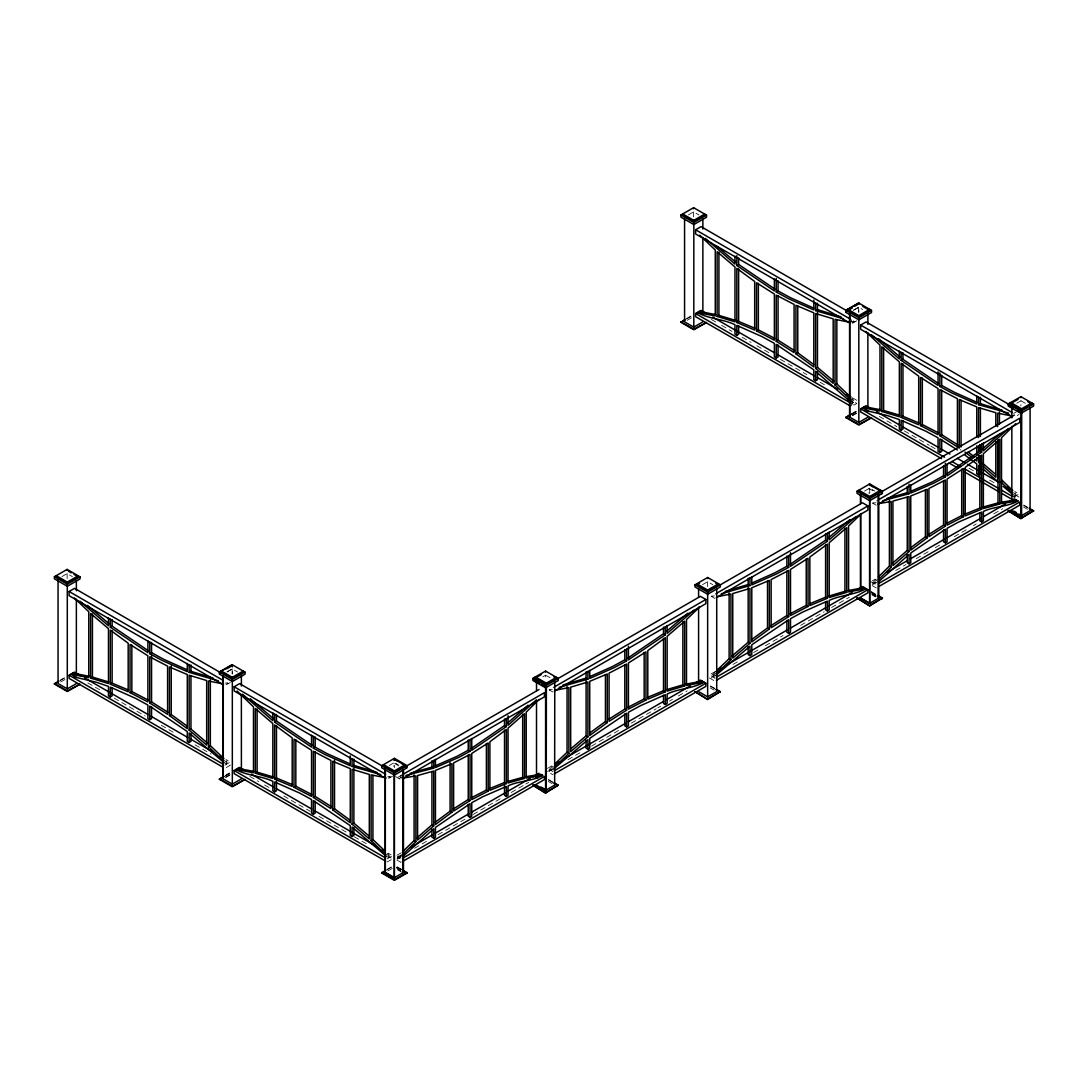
<?xml version="1.0" encoding="UTF-8"?>
<svg xmlns="http://www.w3.org/2000/svg" width="1088" height="1088" viewBox="0 0 1088 1088"><rect width="100%" height="100%" fill="white"/><g stroke="black" fill="none" stroke-linecap="round" stroke-linejoin="round"><path stroke-width="0.75" stroke-dasharray="5 3.75" d="M396.902 860.037L400.982 862.39L400.982 859.248L397.351 857.154L400.806 853.645M401.472 855.862L399.16 858.201L404.246 855.263M876.126 579.21L872.671 582.733L877.758 579.795M397.351 859.248L401.418 855.222M552.568 766.156L549.209 769.474L554.635 766.346M715.754 671.486L711.28 675.906L716.706 672.778M872.671 584.827L875.718 581.808M549.209 771.569L552.473 768.441M711.28 678.001L714.53 674.873M61.948 576.586L67.13 573.594L72.406 576.64M688.446 214.88L693.627 211.888L698.904 214.934M60.044 680.245L65.688 676.994M686.542 318.539L692.186 315.275M60.044 680.775L65.688 677.511M686.542 319.056L692.186 315.806M60.656 682.026L65.838 679.034M687.154 320.321L692.335 317.329M226.957 671.854L232.138 668.862L237.51 671.962M853.468 310.148L858.636 307.156L862.73 309.509M227.147 671.962L232.329 668.97L232.329 674.043M853.658 310.257L858.84 307.265L858.84 312.324M230.316 682.475L226.698 684.57L222.55 682.176M856.827 320.756L851.387 323.898L851.387 319.709M224.876 765.177L230.316 762.035L225.91 759.492M226.236 767.53L230.316 765.177L225.91 762.634M226.467 774.697L229.282 773.065M851.564 413.807L857.194 410.543M225.284 775.649L229.514 773.201M851.782 413.93L857.426 410.679M226.467 775.227L229.282 773.595M851.564 414.324L857.194 411.074M225.284 776.166L229.514 773.731M851.782 414.46L857.426 411.196M225.665 777.294L232.138 773.554M852.162 415.589L858.636 411.849M225.855 777.403L229.745 775.159M852.366 415.698L856.256 413.454M389.218 765.53L394.4 762.538L394.4 767.611M542.871 676.831L545.7 675.186L545.591 680.326M702.467 584.678L707.649 581.686L712.83 584.678M864.538 491.11L869.72 488.118L874.902 491.11M1016.763 403.226L1021.02 400.765L1020.911 405.906M1013.649 413.399L1016.369 411.822M392.591 776.152L388.96 778.246L384.894 775.894M1017.28 415.494L1019.089 414.446M402.438 774.656L397.351 777.594L400.642 777.145M552.84 692.009L549.209 689.914L554.635 686.786M714.911 598.441L711.28 596.346L716.706 593.218M876.302 505.267L872.671 503.173L877.758 500.235M399.16 778.641L401.703 777.172M387.151 858.867L392.591 855.726M1013.649 497.148L1019.089 494.006L1014.682 491.463M396.998 855.263L401.39 852.734M551.82 765.884L547.4 768.427L552.84 771.569M715.346 671.473L709.471 674.859L714.911 678.001L714.911 681.142L709.471 678.001L713.878 675.458M872.318 580.842L875.242 579.156M387.151 862.009L391.231 859.642M397.351 857.154L402.438 854.216M396.998 858.405L401.39 855.875M414.569 848.259L429.202 839.814M437.988 834.741L465.814 818.679M473.13 814.45L500.942 798.388M511.197 792.472L524.375 784.87M525.83 784.026L528.768 782.34M551.82 769.026L547.4 771.569L552.84 774.71M567.99 759.682L582.706 751.196M591.532 746.096L620.962 729.11M631.258 723.166L656.268 708.723M657.737 707.866L660.674 706.18M669.501 701.08L672.452 699.38M678.327 695.98L687.154 690.88M732.999 664.414L738.888 661.014M753.603 652.528L759.492 649.128M765.367 645.728L783.02 635.542M800.673 625.342L824.214 611.755M831.572 607.512L849.225 597.312M872.318 583.984L875.242 582.298M895.75 570.466L905.991 564.55M916.246 558.62L929.41 551.018M935.272 547.631L941.134 544.258M954.312 536.656L967.477 529.04M973.338 525.667L976.262 523.967M993.834 513.822L1002.619 508.762M551.031 770.522L553.738 768.958M713.089 676.954L715.809 675.39M874.48 583.78L878.302 581.577M387.002 869.421L392.292 866.361M387.002 869.938L392.292 866.891M387.926 870.971L394.4 867.231M711.28 596.346L714.354 595.843M549.209 689.914L552.282 689.411M872.671 503.173L875.962 502.724M387.695 776.696L390.769 777.199L388.062 775.635M851.89 321.273L855.018 321.803L850.87 319.41M225.379 682.978L228.507 683.522L225.746 681.918M1020.911 400.833L1026.202 403.757M849.062 320.457L853.196 322.85M852.421 397.786L856.827 400.33L851.387 403.471L851.387 406.613L856.827 403.471L850.952 400.071M849.497 398.181L855.018 401.377L851.605 398.018M1011.854 491.926L1017.28 495.054L1015.05 492.85M711.334 319.464L715.741 322.021M721.63 325.407L731.911 331.35M742.206 337.294L751.019 342.38M756.894 345.766L771.596 354.253M780.409 359.353L806.861 374.626M820.094 382.255L825.969 385.655M879.335 416.459L896.988 426.659M904.346 430.902L929.356 445.346M930.825 446.189L935.231 448.732M969.068 468.275L974.957 471.675M989.672 480.162L995.561 483.562M1014.682 494.605L1019.089 497.148M850.435 400.833L853.196 402.424L850.925 400.18M1012.751 494.537L1015.471 496.101M1023.726 505.063L1027.956 507.498M1023.726 505.58L1027.956 508.028M1023.495 507.022L1027.385 509.266M872.93 490.756L869.04 488.512L869.04 493.571M870.862 581.686L876.302 584.827M872.222 585.616L876.302 587.969M871.134 591.532L875.364 593.98M871.134 592.062L875.364 594.497M871.746 592.81L875.976 595.245M871.746 593.327L875.976 595.775M872.304 594.306L876.194 596.55M871.638 594.701L875.514 596.945M710.478 685.916L714.707 688.364M710.478 686.446L714.707 688.881M710.246 687.874L714.136 690.118M545.591 675.254L550.882 678.178M548.406 779.484L552.636 781.932M548.406 780.014L552.636 782.449M548.175 781.442L552.174 783.618M395.692 763.286L398.29 764.782M398.902 765.925L393.72 762.933L393.72 766.306M395.542 776.546L400.982 779.688L400.982 775.499M388.171 853.169L391.109 854.869M222.986 759.9L228.507 763.082L226.236 760.852M385.342 853.631L390.769 856.773L387.423 853.454M87.774 682.883L100.994 690.513M114.226 698.156L145.085 715.972M161.255 725.302L175.943 733.788M195.051 744.818L211.222 754.147M249.886 776.478L258.713 781.565M264.602 784.965L270.477 788.365M283.723 796.008L310.202 811.294M319.029 816.394L348.446 833.381M354.334 836.781L369.05 845.267M388.171 856.31L391.109 858.01M223.938 762.538L226.698 764.13M386.254 856.242L388.96 857.82M397.215 866.769L401.458 869.217M397.215 867.299L401.458 869.734M396.426 867.231L400.656 869.666M396.426 867.748L400.656 870.196M396.984 868.727L400.874 870.971M397.61 869.87L401.499 872.114M960.133 449.548L961.044 450.16M850.993 402.397L853.196 404.518M1013.295 496.101L1015.471 498.195M869.72 488.118L869.72 493.19M858.636 307.156L858.636 312.215M707.649 581.686L707.649 586.758M693.627 211.888L693.627 216.947M232.138 668.862L232.138 673.921M67.13 573.594L67.13 578.653"/><path stroke-width="1.5" d="M539.186 699.326L526.198 712.123L526.198 778.042L542.64 775.377L540.818 774.33L526.021 776.628M403.118 851.292L414.079 840.575L414.079 774.86M402.614 854.692L415.888 841.622L415.888 775.907L402.451 778.192M1015.648 423.722L1001.518 437.689L1001.518 503.608L1017.96 500.942L1016.138 499.895L1001.341 502.207M878.438 576.871L889.399 566.141L889.399 500.439M879.09 579.088L891.208 567.188L891.208 501.486L877.771 503.771M536.466 699.815L508.055 725.247L508.055 715.768M404.246 855.263L433.745 828.77L433.745 838.236L435.445 837.257L435.445 827.424L470.043 803.706L470.043 817.278L471.757 816.299L471.757 802.713L483.099 796.579L506.355 786.488L506.355 796.321L508.055 795.342L508.055 785.876C519.085 780.667 532.182 781.429 542.64 775.377M699.557 607.05L686.501 619.575L686.501 685.494L704.031 682.19C692.825 688.663 678.912 688.391 667.148 694.022L667.148 703.487L665.326 704.534L663.517 703.487L663.517 695.3M554.798 763.953L567.052 752.257L567.052 686.542M554.377 767.203L568.874 753.304L568.874 687.589L555.642 690.2M861.628 513.482L848.572 526.007L848.572 591.926L866.089 588.622C854.896 595.095 840.983 594.823 829.206 600.454L829.206 609.919L827.397 610.966L825.588 609.919L825.588 601.732M716.87 670.385L729.123 658.689L729.123 592.974M716.448 673.635L730.932 659.736L730.932 594.021L717.699 596.632M1008.549 428.59L983.375 450.813L983.375 442.925M879.566 580.842L909.065 554.35L909.065 563.815L910.765 562.836L910.765 553.003L945.363 529.271L945.363 542.858L947.077 541.878L947.077 528.292L958.419 522.158L981.675 512.067L981.675 521.9L983.375 520.921L983.375 511.442C994.405 506.246 1007.502 507.008 1017.96 500.942M693.994 610.205L667.148 633.393L667.148 625.505M856.052 516.637L829.206 539.825L829.206 531.937M416.99 837.855L431.936 824.84L431.936 771.637M892.31 563.434L907.256 550.419L907.256 497.216M528.034 705.214L507.484 723.153M570.942 748.721L586.092 735.842L586.092 680.966M731.966 656.091L748.163 642.274L748.163 587.398M999.709 434.112L982.804 448.732M687.793 613.224L666.522 631.366M849.864 519.656L828.594 537.798M433.745 825.887L417.602 840.031L417.602 775.526L433.745 771.025L433.745 825.887L431.936 824.84M909.065 551.466L892.922 565.61L892.922 501.106L909.065 496.59L909.065 551.466L907.256 550.419M587.914 736.889L570.683 751.645L570.683 687.14L587.914 682.013L587.914 736.889L586.092 735.842M749.972 643.321L732.754 658.077L732.754 593.572L749.972 588.445L749.972 643.321L748.163 642.274M435.336 822.161L450.092 811.213L450.092 762.647M910.656 547.74L925.412 536.792L925.412 489.899M504.533 718.991L504.533 725.533L471.349 748.394M506.355 718.393L506.355 726.58L471.757 750.312L471.757 738.426M589.723 733.026L605.445 721.521L605.445 674.614M979.853 444.557L979.853 451.112L946.669 473.974M981.675 443.972L981.675 452.159L947.077 475.891L947.077 464.005M751.794 639.458L767.516 627.953L767.516 581.046M663.517 627.205L663.517 633.746L627.966 657.982M665.326 626.606L665.326 634.794L628.429 659.845L628.429 646.272M825.588 533.623L825.588 540.178L790.038 564.414M827.397 533.038L827.397 541.226L790.5 566.277L790.5 552.704M453.057 809.159L468.234 799.517L468.234 755.031M451.901 812.26L435.445 824.527L435.445 770.426L451.901 763.694L451.901 812.26L450.092 811.213M928.377 534.738L943.554 525.096L943.554 480.61M927.221 537.839L910.765 550.106L910.765 495.992L927.221 489.26L927.221 537.839L925.412 536.792M608.614 719.345L624.811 709.118L624.811 664.632M607.267 722.568L589.723 735.461L589.723 681.346L607.267 673.989L607.267 722.568L605.445 721.521M770.685 625.777L786.869 615.55L786.869 571.064M769.325 629L751.794 641.893L751.794 587.778L769.325 580.421L769.325 629L767.516 627.953M470.043 800.564L453.601 811.077L453.601 762.906L470.043 754.433L470.043 800.564L468.234 799.517M945.363 526.143L928.921 536.656L928.921 488.485L945.363 480.012L945.363 526.143L943.554 525.096M626.62 710.165L609.076 721.317L609.076 673.146L626.62 664.034L626.62 710.165L624.811 709.118M788.691 616.597L771.147 627.749L771.147 579.564L788.691 570.466L788.691 616.597L786.869 615.55M54.4 576.722L67.116 569.391L80.022 576.844L80.022 578.938L67.32 586.269L54.4 578.816L54.4 576.722L67.32 584.174L80.022 576.844M680.911 215.002L693.614 207.686L706.52 215.138L706.52 217.233L693.831 224.563L680.911 217.097L680.911 215.002L693.831 222.469L706.52 215.138M67.306 582.08L78.186 575.797L78.186 576.844L67.306 583.127L56.236 576.722L56.236 575.674L67.306 582.08L67.306 583.127M693.818 220.361L704.698 214.078L704.698 215.125L693.818 221.408L682.734 215.016L682.734 213.969L693.818 220.361L693.818 221.408M223.407 684.76L69.102 595.68L69.102 591.491L74.542 588.35L232.329 679.442L245.031 672.112L245.031 674.206L232.329 681.537L219.409 674.07L219.409 671.976L232.125 664.659L245.031 672.112M849.918 323.054L695.613 233.961L695.613 229.772L701.053 226.63L858.84 317.737L871.529 310.406L871.529 312.501L858.84 319.831L845.92 312.365L845.92 310.27L858.622 302.954L871.529 310.406M147.886 640.764L147.886 652.637L110.31 627.205L112.132 626.158L112.132 619.602M774.384 279.045L774.384 290.931L736.821 265.499L738.63 264.452L738.63 257.897M54.4 683.509L67.32 690.962L80.022 684.162L67.32 691.492L54.4 684.026L58.63 681.061M680.911 321.79L693.831 329.256L706.52 322.442L693.831 329.773L680.911 322.32L685.141 319.355M223.407 767.475L69.102 678.382L69.102 675.24L74.542 672.098L80.417 675.498M849.918 405.756L695.613 316.676L695.613 313.534L701.053 310.393L705.459 312.936M54.4 684.026L58.63 681.578M680.911 322.32L685.141 319.872M58.058 578.83L58.058 683.522L67.293 688.854L76.364 683.618M684.57 218.81L684.57 321.817L693.804 327.134L702.862 321.912M90.603 678.137L108.474 683.522L108.474 628.66L90.603 613.428L90.603 678.137L92.426 677.09L108.746 681.972M717.114 316.431L734.971 321.817L734.971 266.954L717.114 251.709L717.114 316.431L718.923 315.384L736.794 320.77M149.736 641.825L149.736 653.711L151.545 652.664L163.866 659.369L187.258 669.841M776.234 278.419L776.234 291.992L778.056 290.945L790.378 297.65L813.77 308.135M110.31 684.216L128.18 691.75L128.18 643.185L110.31 630.102L110.31 684.216L112.132 683.169L128.52 690.01M736.821 322.497L754.678 330.045L754.678 281.479L736.821 268.396L736.821 322.497L738.63 321.45L755.031 328.304M73.685 676.831L96.274 682.244L108.474 686.406L108.474 695.871L110.31 696.946L112.132 695.898L112.132 687.698M699.693 235.158L715.265 250.05L715.265 315.969L697.422 312.487C708.846 319.083 722.99 318.947 734.971 324.7L734.971 334.166L736.821 335.226L738.63 334.179L738.63 325.992M130.03 692.621L147.886 701.91L147.886 655.778L130.03 644.45L130.03 692.621L131.838 691.574L148.322 700.114M756.527 330.915L774.384 340.204L774.384 294.073L756.527 282.73L756.527 330.915L758.35 329.868L774.833 338.409M189.149 664.469L189.149 672.357L190.958 671.31L213.139 678.178M815.646 302.75L815.646 310.638L817.469 309.59L841.051 316.839M149.736 702.984L149.736 656.853L167.593 666.128L167.593 714.313L149.736 702.984L151.545 701.937L151.545 655.806M776.234 341.265L776.234 295.134L794.09 304.422L794.09 352.607L776.234 341.265L778.056 340.218L778.056 295.732M226.685 668.848L230.765 666.495M847.742 310.284L858.84 316.69L869.72 310.406L869.706 309.346L858.826 315.629L847.742 309.237L847.742 310.284L851.822 307.931M854.542 306.354L857.262 304.79M852.04 308.054L847.96 310.406L847.96 309.359M110.31 696.946L110.31 687.113L135.565 698.346L147.886 705.051L147.886 718.624L149.736 719.698L151.545 718.651L151.545 706.765M736.821 335.226L736.821 325.394L762.062 336.641L774.384 343.346L774.384 356.918L776.234 357.979L778.056 356.946L778.056 345.059M232.315 677.334L243.209 671.065L243.209 672.112L232.315 678.382L221.245 671.99L221.245 670.942L232.329 677.348L232.329 678.395M169.442 715.578L169.442 666.998L187.299 674.546L187.299 728.661L169.442 715.578L171.251 714.53L171.251 665.951M795.94 353.872L795.94 305.293L813.81 312.841L813.81 366.942L795.94 353.872L797.762 352.825L797.762 305.918M385.669 778.45L234.151 690.962L234.151 686.773L239.591 683.631L394.4 773.01L539.009 689.52M1012.18 416.731L860.649 329.256L860.649 325.067L866.089 321.926L1020.911 411.305L1033.6 403.974L1033.6 406.069L1020.911 413.399L1008.209 406.069L1008.209 403.974L1020.966 396.617L1020.911 397.691M189.149 730.102L189.149 675.24L206.679 680.544L206.679 745.049L189.149 730.102L190.958 729.055L190.958 675.852M815.646 368.397L815.646 313.521L833.19 318.838L833.19 383.33L815.646 368.397L817.469 367.35L817.469 312.474M149.736 719.698L149.736 706.112L187.299 731.558L187.299 741.39L189.149 742.451L190.958 741.404L190.958 733.516M776.234 357.979L776.234 344.406L813.81 369.838L813.81 379.671L815.646 380.746L817.469 379.698L817.469 371.797M223.285 760.784L208.529 746.722L210.338 745.674L210.338 679.959M849.796 399.065L835.04 385.002L836.849 383.955L836.849 319.926M311.549 735.257L311.549 747.143L274.652 722.092L276.474 721.045L276.474 714.49M938.06 371.851L938.06 385.424L901.163 360.373L902.972 359.326L902.972 352.77M219.409 778.777L232.329 786.23L245.031 779.43L232.329 786.76L219.409 779.294L223.638 776.329M845.92 417.058L858.84 424.524L871.529 417.71L858.84 425.041L845.92 417.588L850.15 414.623M223.87 776.465L219.64 779.43M385.669 861.152L234.151 773.663L234.151 770.522L239.591 767.394L243.998 769.937M850.381 414.746L846.151 417.71L850.381 415.276M941.569 458.674L860.649 411.958L860.649 408.816L866.089 405.674L870.509 408.231M219.409 779.294L223.638 776.846M845.92 417.588L850.15 415.14M232.302 784.122L241.4 778.899M849.578 314.078L849.578 417.085L858.84 422.43L867.911 417.194M255.299 773.214L272.843 778.423L272.843 723.561L255.299 708.506L255.299 773.214L257.108 772.167L273.142 776.9M881.81 411.509L899.354 416.718L899.354 361.842L881.81 346.8L881.81 411.509L883.619 410.462L899.654 415.181M313.371 736.304L313.371 748.177L315.18 747.143L327.284 753.712L350.268 763.953M939.869 372.898L939.869 386.471L941.691 385.424L953.795 392.006L976.766 402.247M274.652 779.09L292.196 786.447L292.196 737.882L274.652 724.989L274.652 779.09L276.474 778.042L292.563 784.734M901.163 417.384L918.707 424.742L918.707 376.176L901.163 363.27L901.163 417.384L902.972 416.337L919.074 423.014M237.075 691.016L253.49 706.86L253.49 772.779L235.96 769.474C247.166 775.948 261.066 775.676 272.843 781.306L272.843 790.772L274.652 791.819L276.474 790.772L276.474 780.939M865.178 410.38L887.373 415.562L899.354 419.601L899.354 429.066L901.163 430.114L902.972 429.066L902.972 420.866M294.005 787.304L311.549 796.402L311.549 750.271L294.005 739.119L294.005 787.304L295.827 786.257L312.011 794.634M920.516 425.598L938.06 434.697L938.06 388.566L920.516 377.414L920.516 425.598L922.325 424.551L938.522 432.915M352.077 758.526L352.077 766.428L353.886 765.381L377.06 772.385M978.588 396.821L978.588 404.709L980.397 403.662L1002.184 410.298M313.371 797.45L313.371 751.318L330.915 760.43L330.915 808.602L313.371 797.45L315.18 796.402L315.18 751.917M939.869 435.744L939.869 389.613L957.413 398.711L957.413 446.896L939.869 435.744L941.691 434.697L941.691 390.211M394.4 758.35L381.711 765.68L381.711 767.774L394.4 775.105L407.089 767.774L407.089 765.68L394.4 758.35L394.4 760.444M545.591 671.065L558.28 678.395L558.28 680.49L545.591 687.82L532.889 680.49L532.889 678.395L545.646 671.038L545.591 672.112M694.96 584.827L707.649 577.497L720.351 584.827L720.351 586.922L707.649 594.252L694.96 586.922L694.96 584.827L707.649 592.158L862.471 502.778L867.911 505.92L867.911 510.109L716.38 597.584M857.031 491.259L869.72 483.929L882.409 491.259L882.409 493.354L869.72 500.684L857.031 493.354L857.031 491.259L869.72 498.59L1014.329 415.099M556.471 678.395L556.526 677.321L545.591 683.631L534.711 677.348L534.711 678.395L537.431 676.831M538.356 676.287L541.266 674.614M696.769 584.827L707.649 591.11L718.529 584.827L718.529 583.78L707.649 590.063L696.769 583.78L696.769 584.827L699.489 583.263M1031.791 403.974L1031.846 402.9L1020.911 409.21L1010.031 402.927L1010.031 403.974L1018.042 399.337M274.652 791.819L274.652 781.986L299.445 792.962L311.549 799.544L311.549 813.13L313.371 814.178L315.18 813.13L315.18 801.244M901.163 430.114L901.163 420.281L925.956 431.256L938.06 437.838L938.06 451.411L939.869 452.458L941.691 451.411L941.691 439.538M394.346 770.957L405.28 764.633L405.28 765.68L394.346 772.004L383.466 765.721L383.52 764.633L394.4 770.916L394.346 772.004M869.666 496.522L880.6 490.212L880.6 491.259L869.666 497.57L858.786 491.3L858.84 490.212L869.72 496.495L869.666 497.57M534.711 678.395L545.591 684.678L556.526 678.368L553.751 676.831M1010.031 403.974L1020.911 410.258L1031.846 403.947L1027.711 401.622M532.889 678.395L545.591 685.726L700.4 596.346L705.84 599.488L705.84 603.677L554.309 691.152M332.724 809.853L332.724 761.274L350.268 768.631L350.268 822.746L332.724 809.853L334.533 808.806L334.533 760.226M402.438 774.656L544.449 692.662L544.449 696.85L402.438 778.845M554.309 686.977L705.84 599.488M716.38 593.409L867.911 505.92M879.226 499.378L1019.769 418.241L1019.769 422.43L879.226 503.567M352.077 824.174L352.077 769.298L369.308 774.438L369.308 838.93L352.077 824.174L353.886 823.126L353.886 768.25M980.995 464.467L978.588 462.454L980.397 461.407L980.397 456.43M313.371 814.178L313.371 800.591L350.268 825.642L350.268 835.475L352.077 836.522L353.886 835.475L353.886 827.587M964.947 455.083L976.766 463.937L976.766 473.77L978.588 474.817L980.397 473.77L980.397 465.868M385.614 854.502L371.117 840.589L372.926 839.542L372.926 775.513M410.176 847.661L432.14 834.986M435.064 833.286L468.738 813.851M471.662 812.165L505.335 792.717M508.273 791.03L530.223 778.355M533.161 776.655L539.009 773.282M554.758 764.184L559.164 761.641M565.053 758.241L625.369 723.411M628.32 721.725L663.626 701.338M666.563 699.638L690.105 686.052M695.98 682.652L700.4 680.095L705.84 683.237L705.84 686.378L554.309 773.867M716.829 670.616L721.235 668.073M727.124 664.673L787.44 629.843M790.378 628.157L825.683 607.77M828.634 606.07L852.162 592.47M858.051 589.084L862.471 586.527L867.911 589.669L867.911 592.81L716.38 680.299M886.965 572.397L907.46 560.551M910.384 558.865L980.655 518.296M983.593 516.61L1005.543 503.921M1009.936 501.391L1014.329 498.848M1013.594 501.364L1016.138 499.895M553.738 768.958L587.914 739.758L587.914 749.238L589.723 748.19L589.723 738.358L626.62 713.306L626.62 726.879L628.429 725.832L628.429 712.259L640.533 705.677L665.326 694.702L665.326 704.534M715.809 675.39L749.972 646.19L749.972 655.67L751.794 654.622L751.794 644.79L788.691 619.738L788.691 633.311L790.5 632.264L790.5 618.691L802.604 612.109L827.397 601.134L827.397 610.966M402.438 858.405L544.449 776.424L544.449 779.566L402.438 861.546M554.309 770.726L705.84 683.237M716.38 677.158L867.911 589.669M879.226 583.141L1019.769 501.99L1019.769 505.131L879.226 586.282M402.859 870.033L407.089 872.998L394.4 880.328L381.711 872.998L385.941 870.033M381.711 872.998L384.526 871.366M385.22 767.842L385.22 872.535L394.291 877.771L403.471 872.467L403.471 769.461M536.52 785.182L545.591 790.418L554.771 785.114M698.591 691.614L707.649 696.85L716.72 691.614L716.72 588.608M860.54 598.114L869.611 603.35L878.791 598.046L878.791 495.04M1011.84 510.762L1020.911 515.998L1030.091 510.694L1030.091 407.687M381.711 872.467L394.4 879.798L407.089 872.467M545.591 792.513L558.28 785.182L545.591 793.043L532.889 785.182L545.591 793.043M707.649 698.945L720.351 691.614L707.649 699.462L694.96 691.614L707.649 699.462M869.72 605.377L882.409 598.046L869.72 605.894L857.031 598.046L869.72 605.894M1020.911 518.092L1033.6 510.762L1020.911 518.609L1008.209 510.762L1020.911 518.609M788.691 555.451L788.691 567.324L786.869 566.277L774.765 572.859L751.794 583.1M788.691 567.324L776.587 573.906L751.794 584.882L751.794 576.694M626.62 649.019L626.62 660.892L624.811 659.845L612.707 666.427L589.723 676.668M626.62 660.892L614.516 667.474L589.723 678.45L589.723 670.262M945.363 463.284L945.363 476.87L943.554 475.823L932.212 481.97L910.656 491.382M945.363 476.87L934.021 483.004L910.765 493.095L910.765 484.908M470.043 739.405L470.043 751.291L468.234 750.244L456.892 756.391L435.336 765.802M470.043 751.291L458.701 757.438L435.445 767.516L435.445 759.329M790.038 613.768L806.235 605.404L808.044 606.451L808.044 558.266L790.5 569.418L790.5 615.55L808.044 606.451M627.966 707.336L644.164 698.972L645.973 700.019L645.973 651.834L628.429 662.986L628.429 709.118L645.973 700.019M946.682 523.342L961.71 515.63L963.519 516.678L963.519 468.506L947.077 479.019L947.077 525.15L963.519 516.678M471.362 797.762L486.39 790.065L488.199 791.112L488.199 742.927L471.757 753.454L471.757 799.585L488.199 791.112M809.486 603.867L825.588 597.19L827.397 598.237L827.397 544.136L809.853 557.029L809.853 605.594L827.397 598.237M647.414 697.435L663.517 690.758L665.326 691.805L665.326 637.704L647.795 650.597L647.795 699.162L665.326 691.805M964.757 514.23L979.853 508.123L981.675 509.17L981.675 455.056L965.219 467.323L965.219 515.902L981.675 509.17M489.437 788.65L504.533 782.544L506.355 783.591L506.355 729.49L489.899 741.744L489.899 790.323L506.355 783.591M749.972 577.674L749.972 585.562L748.163 584.514L725.002 591.518M749.972 585.562L721.29 593.735M587.914 671.242L587.914 679.13L586.092 678.082L562.931 685.086M587.914 679.13L559.218 687.303M909.065 484.242L909.065 493.721L907.256 492.674L886.829 498.522M909.065 493.721L882.817 500.738M828.906 596.034L844.941 591.314L846.75 592.362L846.75 527.653L829.206 542.708L829.206 597.57L846.75 592.362M666.835 689.602L682.87 684.882L684.692 685.93L684.692 621.221L667.148 636.276L667.148 691.138L684.692 685.93M433.745 760.254L433.745 768.142L431.936 767.094L410.217 773.269M433.745 768.142L405.878 775.431M983.171 507.022L998.009 502.942L999.818 503.989L999.818 439.28L983.375 453.696L983.375 508.572L999.818 503.989M507.851 781.456L522.689 777.362L524.498 778.41L524.498 713.701L508.055 728.117L508.055 782.993L524.498 778.41M848.069 590.553L864.28 587.574M685.998 684.121L702.209 681.142M1010.861 415.779L997.628 413.168L997.628 426.646M864.28 406.722L880.491 409.7M385.886 777.743L371.117 774.874L371.117 840.589M237.769 768.427L253.994 771.406M848.504 322.048L835.04 319.301L835.04 385.002M699.244 311.44L715.754 314.582M223.57 684.026L208.529 681.006L208.529 746.722M72.733 673.146L89.243 676.287M1008.658 413.141L978.588 404.709M380.773 774.588L352.077 766.428M843.458 318.825L815.646 310.638M218.348 680.816L189.149 672.357M776.234 291.992L788.555 298.697L813.81 309.944L813.81 300.111M939.869 386.471L951.973 393.054L976.766 404.029L976.766 395.842M149.736 653.711L162.058 660.416L187.299 671.65L187.299 663.462M313.371 748.177L325.475 754.759L350.268 765.734L350.268 755.902M1020.911 396.644L1033.6 403.974M862.784 306.394L869.72 310.406M1017.566 407.47L1020.286 409.047M1010.412 406.422L1013.241 408.054M1017.47 410.502L1021.7 412.937M695.613 229.772L849.918 318.866M860.649 325.067L1012.18 412.542M979.853 451.112L981.675 452.159M712.803 317.179L774.534 352.811M777.471 354.511L814.205 375.727M817.156 377.414L837.719 389.3M846.546 394.386L850.952 396.93M876.398 411.618L899.926 425.218M902.877 426.904L938.182 447.29M941.12 448.99L949.946 454.09M957.304 458.334L964.662 462.59M967.599 464.277L977.894 470.234M982.314 472.777L998.498 482.12M1007.325 487.22L1011.731 489.763M847.674 399.228L850.435 400.833M867.898 410.897L862.471 407.769L879.988 411.06L879.988 345.141L865.817 331.527M1012.751 494.537L1003.122 486.309M695.613 313.534L849.918 402.614M860.649 408.816L944.506 457.232M951.864 461.475L960.69 466.575M965.11 469.118L998.947 488.662M1001.885 490.362L1012.18 496.305M1029.37 508.314L1033.6 510.762M1029.37 508.844L1033.6 511.278M948.926 462.917L957.753 468.017M965.11 472.26L998.947 491.803M1001.885 493.503L1012.18 499.446M1013.812 511.115L1016.41 512.611M1018.994 514.107L1021.578 515.603L1021.7 410.842L1008.998 403.512L1008.998 405.606M1008.998 510.299L1021.7 518.16M1008.998 510.83L1011.826 512.462M1014.642 514.08L1017.47 515.712M981.675 521.9L979.853 520.853L979.853 512.652M868.986 484.35L879.866 490.634L879.866 491.681M870.346 485.207L873.161 486.826M945.363 542.858L943.554 541.81L943.554 529.924M909.065 563.815L907.256 562.768L907.256 554.88M889.399 566.141L891.208 567.188M825.588 540.178L827.397 541.226M878.179 595.598L882.409 598.046M878.179 596.129L882.409 598.577M878.805 596.877L881.62 599.026M860.649 598.046L869.72 603.282L869.72 498.59M715.809 583.263L718.529 584.827M788.691 633.311L786.869 632.264L786.869 620.391M749.972 655.67L748.163 654.622L748.163 646.721M729.123 658.689L730.932 659.736M663.517 633.746L665.326 634.794M716.122 689.18L720.351 691.614M716.122 689.697L720.351 692.145M626.62 726.879L624.811 725.832L624.811 713.959M538.166 679.538L540.886 681.115M543.606 682.679L546.326 684.257L546.326 683.21L535.446 676.926L535.446 677.974M533.678 677.946L546.38 685.263L546.258 790.024L541.09 787.032M535.092 680.843L539.322 683.291M542.15 684.923L544.966 686.555M587.914 749.238L586.092 748.19L586.092 740.302M567.052 752.257L568.874 753.304M504.533 725.533L506.355 726.58M554.05 782.748L558.28 785.182M554.05 783.265L556.866 784.897M535.731 777.267L537.554 778.314M533.678 784.734L546.38 792.581L535.092 786.066M506.355 796.321L504.533 795.274L504.533 785.441M68.49 571.241L71.264 572.846M74.038 574.437L78.186 576.844M393.611 758.812L397.841 761.26M402.07 763.694L406.3 766.142L406.3 768.237M470.043 817.278L468.234 816.231L468.234 804.345M69.102 591.491L223.407 680.571M234.151 686.773L385.669 774.262M433.745 838.236L431.936 837.189L431.936 829.301M414.079 840.575L415.888 841.622M84.837 678.042L148.022 714.53M150.96 716.217L187.707 737.433M190.645 739.133L212.69 751.862M220.034 756.106L222.972 757.792M251.355 774.18L273.428 786.923M276.366 788.623L311.671 809.01M314.609 810.71L376.407 846.382M382.282 849.769L385.234 851.469M76.446 677.389L70.924 674.193L88.767 677.674L88.767 611.755L74.324 597.978M223.938 762.538L189.149 732.986L189.149 742.451M386.254 856.242L352.077 827.057L352.077 836.522M69.102 675.24L223.407 764.334M234.151 770.522L385.669 858.01M404.274 871.366L407.089 872.998M403.485 871.298L406.3 873.446M938.522 383.561L902.972 359.326M774.833 289.054L738.63 264.452M312.025 745.266L276.474 721.045M148.322 650.76L112.132 626.158M941.691 434.697L957.875 444.924M778.056 340.218L794.539 350.622M315.18 796.402L331.378 806.63M151.545 701.937L168.028 712.327M957.413 449.97L939.869 438.886L939.869 452.458M797.762 352.825L813.77 364.507M171.251 714.53L187.258 726.213M334.533 808.806L350.268 820.325M968.062 451.996L974.277 456.715M965.002 452.105L972.468 457.762M974.957 459.653L976.766 461.026L976.766 457.654M735.57 262.031L717.087 246.459M109.058 623.737L87.407 605.377M899.966 356.946L878.696 338.803M980.982 467.296L978.588 465.338L978.588 474.817M983.375 469.254L997.628 481.413M273.455 718.651L250.118 698.659M817.469 367.35L833.952 381.33M190.958 729.055L207.441 743.05M982.804 463.42L995.561 474.286M983.402 466.48L995.806 477.224L995.806 441.578M353.886 823.126L369.05 836.006M836.849 383.955L850.462 396.902M210.338 745.674L223.965 758.608M1001.654 479.849L1012.806 490.634M1000.96 481.916L1012.112 492.782M372.926 839.542L385.193 851.238M705.296 238.354L734.971 264.071L734.971 256.17M849.891 401.35L815.646 371.266L815.646 380.746M79.968 601.188L108.474 625.777L108.474 617.889M871.352 334.669L899.354 358.972L899.354 351.07M242.542 694.158L272.843 720.678L272.843 712.79M1021.646 409.836L1021.646 408.789L1010.766 402.506L1010.766 403.553M1020.911 409.21L1020.911 410.258M1020.911 411.305L1020.911 515.998M1011.84 407.755L1011.84 417.887M1011.84 426.333L1011.84 500.63M999.437 412.121L999.437 423.912M998.009 439.892L998.009 502.942M997.628 441.81L997.628 478.87M995.806 426.306L995.806 412.719L978.588 407.592L978.588 437.526M980.397 397.351L980.397 403.662M980.397 408.204L980.397 436.478M980.397 444.788L980.397 451.438M979.853 455.709L979.853 508.123M978.588 445.835L978.588 452.486M978.588 455.804L978.588 462.454M976.766 437.362L976.766 406.926L959.235 399.568L959.235 448.134M976.766 445.822L976.766 454.267M961.71 469.118L961.71 515.63M961.044 400.194L961.044 447.086M943.554 465.637L943.554 475.823M941.691 375.238L941.691 385.424M922.325 378.026L922.325 424.551M907.256 486.35L907.256 492.674M902.972 363.922L902.972 416.337M901.163 352.186L901.163 360.373M883.619 347.412L883.619 410.462M881.62 491.722L881.62 493.816M878.111 493.748L878.111 598.441M869.72 483.929L869.72 484.976M869.611 500.344L869.611 603.35M867.87 314.174L867.911 324.319M867.87 332.738L867.911 407.062M860.649 495.04L860.649 503.486M860.649 513.618L860.649 587.914M860.54 495.108L860.54 503.554M860.54 513.686L860.54 587.982M858.84 304.123L858.84 303.076L846.151 310.406L846.151 312.501M858.826 315.629L858.84 316.69M858.813 317.71L858.84 422.43M858.622 302.954L858.622 304.001M849.769 314.187L849.769 417.194M844.941 528.265L844.941 591.314M825.588 544.775L825.588 597.19M817.469 303.28L817.469 309.59M806.235 558.878L806.235 605.404M786.869 556.09L786.869 566.277M778.056 280.772L778.056 290.945M758.35 283.356L758.35 329.868M748.163 578.204L748.163 584.514M738.63 269.035L738.63 321.45M736.821 255.666L736.821 265.499M718.923 252.321L718.923 315.384M707.649 577.497L707.649 578.544M707.649 590.063L707.649 591.11M707.649 592.158L707.649 696.85M702.862 218.906L702.862 229.038M702.862 237.47L702.862 313.466M698.591 588.608L698.591 597.054M698.591 607.186L698.591 681.482M693.831 222.469L693.804 327.134M693.614 207.686L693.614 208.733M682.87 621.833L682.87 684.882M663.517 638.343L663.517 690.758M644.164 652.446L644.164 698.972M624.811 649.658L624.811 659.845M586.092 671.772L586.092 678.082M554.771 682.108L554.649 785.182M545.591 683.631L545.591 684.678M545.591 685.726L545.591 790.418M536.52 682.176L536.52 690.622M536.52 700.754L536.52 775.05M522.689 714.313L522.689 777.362M504.533 730.13L504.533 782.544M486.39 743.539L486.39 790.065M468.234 740.058L468.234 750.244M431.936 760.784L431.936 767.094M404.546 766.102L404.546 765.054L393.666 758.785L393.666 759.832M402.791 769.855L402.791 872.862M394.4 773.01L394.4 877.703L385.329 872.467L385.329 769.461M394.291 774.765L394.291 877.771M353.886 759.057L353.886 765.381M315.18 736.957L315.18 747.143M295.827 739.731L295.827 786.257M276.474 725.628L276.474 778.042M274.652 713.891L274.652 722.092M257.108 709.118L257.108 772.167M241.373 675.879L241.4 686.025M241.373 694.457L241.4 770.454M232.329 666.876L232.329 664.782L219.64 672.112L219.64 674.206M232.329 679.442L232.329 784.135L223.067 778.79L223.067 675.784M232.125 664.659L232.125 665.706M223.271 675.893L223.271 778.899M221.449 671.065L221.449 672.112M190.958 664.999L190.958 671.31M151.545 642.478L151.545 652.664M131.838 645.062L131.838 691.574M112.132 630.754L112.132 683.169M110.31 619.018L110.31 627.205M92.426 614.04L92.426 677.09M76.364 580.611L76.364 590.743M76.364 599.189L76.364 673.486M67.293 584.161L67.293 688.854M67.116 569.391L67.116 570.438"/></g></svg>
